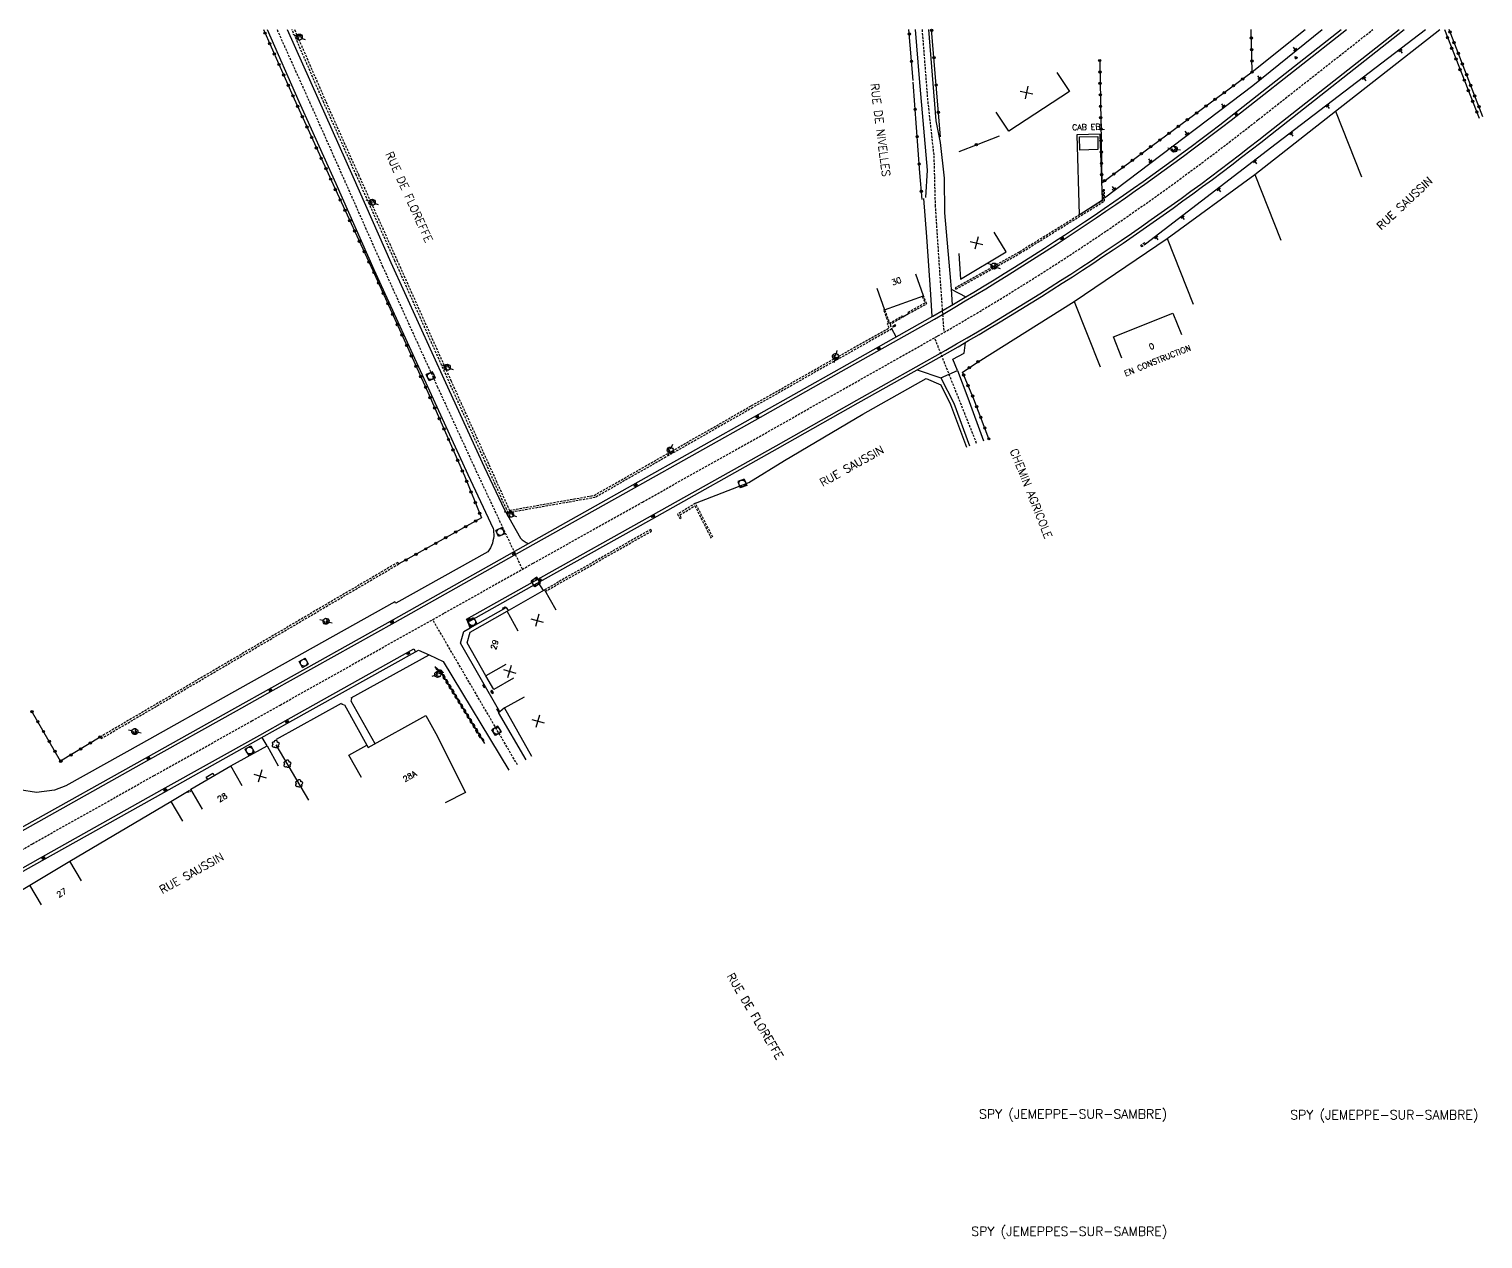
# Model space of a CAD drawing. Header units: millimetres. Extents: x 173999 to 174556, y 130000 to 131000.
# Drawn here: x 174237.7 to 174555.7, y 130735.6 to 131000.1 of the extents above; entities that cross this region are included whole.
import ezdxf
from ezdxf.enums import TextEntityAlignment as Align

# ---------------------------------------------------------------- set-up
doc = ezdxf.new("R2010")
doc.units = ezdxf.units.MM
doc.linetypes.add('DASHED', pattern=[0.75, 0.5, -0.25])
doc.layers.get('0').update_dxf_attribs({"linetype": 'CONTINUOUS'})
for name, color, linetype in [('W0001', 6, 'DASHED'), ('W0008', 7, 'CONTINUOUS'), ('W0100', 7, 'CONTINUOUS'), ('W0112', 1, 'DASHED'), ('W0211', 2, 'CONTINUOUS'), ('W0300', 7, 'CONTINUOUS'), ('W0302', 3, 'CONTINUOUS'), ('W0310', 3, 'CONTINUOUS'), ('W0322', 7, 'CONTINUOUS'), ('W0330', 7, 'CONTINUOUS'), ('W0334', 7, 'CONTINUOUS'), ('W0400', 7, 'CONTINUOUS'), ('W0420', 7, 'CONTINUOUS'), ('W0471', 7, 'CONTINUOUS'), ('W0851', 7, 'CONTINUOUS'), ('W0980', 7, 'CONTINUOUS'), ('W0984', 7, 'CONTINUOUS'), ('W0989', 7, 'CONTINUOUS'), ('W0991', 7, 'CONTINUOUS'), ('W1102', 7, 'CONTINUOUS')]:
    doc.layers.add(name, color=color, linetype=linetype)
doc.styles.get("Standard").update_dxf_attribs({"font": 'romans.shx', "width": 0.85})

# ---------------------------------------------------------------- blocks, each defined once
blk = doc.blocks.new('T851')
for p, q in [((-0.25, -0.15), (0, 0.32)), ((0, 0.32), (0.25, -0.15)), ((-0.25, -0.15), (0.25, -0.15))]:
    blk.add_line(p, q)
for major_axis in [(-0.106, 0.106), (-0.0354, 0.0354), (-0.0236, 0.0236)]:
    blk.add_ellipse((0, 0), major_axis=major_axis, ratio=1, start_param=3.926991, end_param=10.210176)
blk = doc.blocks.new('t991o')
at = {"color": 0, "linetype": 'Continuous'}
for p, q in [((-1, 1), (1, -1)), ((-1, -1), (1, 1))]:
    blk.add_line(p, q, dxfattribs=at)
blk = doc.blocks.new('t322o')
at = {"color": 0, "linetype": 'Continuous'}
for radius in [0.25, 0.15]:
    blk.add_circle((0, 0), radius, dxfattribs=at)
blk = doc.blocks.new('T471')
for p, q in [((-0.333334, 0.333334), (-0.333334, -0.333334)), ((-0.333334, 0.333334), (0.333334, 0.333334)), ((-0.333334, 0), (0, 0)), ((0.500001, 0.500001), (1.000002, 1.000002)), ((-0.500001, -0.500001), (-1.000002, -1.000002)), ((-0.333334, -0.333334), (0.333334, -0.333334))]:
    blk.add_line(p, q)
blk.add_ellipse((0, 0), major_axis=(0.471405, 0.471405), ratio=1, start_param=5.4977871438, end_param=11.780972451)
blk = doc.blocks.new('T420')
for p, q in [((0.75, 0.75), (-0.75, 0.75)), ((-0.75, 0.75), (-0.75, -0.75)), ((0.75, 0.75), (0.75, -0.75)), ((0.75, -0.75), (-0.75, -0.75))]:
    blk.add_line(p, q)
blk.add_ellipse((0, 0), major_axis=(-0.53, 0.53), ratio=1, start_param=3.926991, end_param=10.210176)
blk = doc.blocks.new('T400')
for p, q in [((-0.15, 0.3), (0.15, 0.3)), ((-0.15, -0.25), (-0.15, 0.3)), ((-0.15, 0.15), (0.15, 0.15)), ((-0.15, 0), (0.15, 0)), ((0.15, 0.3), (0.15, -0.25)), ((-0.15, -0.15), (0.15, -0.15)), ((-0.15, -0.25), (-0.15, -0.3)), ((-0.15, -0.3), (0.15, -0.3)), ((0.15, -0.3), (0.15, -0.25))]:
    blk.add_line(p, q)
blk = doc.blocks.new('t211o')
at = {"color": 0, "linetype": 'Continuous'}
for p, q in [((-0.29, 0.5), (-0.29, 0)), ((0, 1), (0, 0)), ((0.29, 0.5), (0.29, 0))]:
    blk.add_line(p, q, dxfattribs=at)
blk = doc.blocks.new('t310o')
at = {"color": 0, "linetype": 'Continuous'}
for centre, start, end in [((-0.5, 0.38), 216.8699, 323.1304), ((0.5, -0.37), 36.8699, 143.1303)]:
    blk.add_arc(centre, 0.625, start, end, dxfattribs=at)
blk = doc.blocks.new('T300')
for p, q in [((-0.8, 0.51), (-0.86, 0.34)), ((-0.86, 0.34), (-0.86, 0.17)), ((-0.86, 0.17), (-0.74, 0.06)), ((-0.69, 0.63), (-0.8, 0.51)), ((-0.8, -0.06), (-0.74, 0.06)), ((-0.74, 0.06), (-0.69, 0.11)), ((-0.57, 0.69), (-0.69, 0.63)), ((-0.46, 0.69), (-0.57, 0.69)), ((-0.29, 0.63), (-0.46, 0.69)), ((-0.29, 0.63), (-0.17, 0.74)), ((-0.23, 0.57), (-0.29, 0.63)), ((-0.17, 0.74), (-0.06, 0.8)), ((-0.06, 0.8), (0.06, 0.8)), ((0.06, 0.8), (0.23, 0.74)), ((0.23, 0.74), (0.34, 0.63)), ((0.34, 0.63), (0.4, 0.51)), ((0.46, 0.46), (0.34, 0.46)), ((0.4, 0.51), (0.4, 0.46)), ((0.57, 0.4), (0.46, 0.46)), ((0.57, 0.4), (0.69, 0.29)), ((0.69, 0.29), (0.74, 0.17)), ((0.74, 0.06), (0.69, -0.17)), ((0.74, 0.17), (0.74, 0.06)), ((-0.8, -0.17), (-0.8, -0.06)), ((-0.8, -0.23), (-0.8, -0.17)), ((-0.74, -0.34), (-0.8, -0.23)), ((-0.69, -0.4), (-0.74, -0.34)), ((-0.51, -0.46), (-0.69, -0.4)), ((-0.4, -0.46), (-0.51, -0.46)), ((-0.4, -0.46), (-0.34, -0.46)), ((-0.34, -0.46), (-0.34, -0.4)), ((-0.34, -0.51), (-0.34, -0.46)), ((-0.29, -0.63), (-0.34, -0.51)), ((-0.17, -0.74), (-0.29, -0.63)), ((-0.06, -0.8), (-0.17, -0.74)), ((0.06, -0.8), (-0.06, -0.8)), ((0.17, -0.74), (0.06, -0.8)), ((0.23, -0.69), (0.17, -0.74)), ((0.29, -0.46), (0.23, -0.46)), ((0.29, -0.63), (0.23, -0.69)), ((0.46, -0.4), (0.29, -0.46)), ((0.34, -0.51), (0.29, -0.63)), ((0.34, -0.51), (0.34, -0.46)), ((0.57, -0.34), (0.46, -0.4)), ((0.63, -0.29), (0.57, -0.34)), ((0.69, -0.17), (0.63, -0.29))]:
    blk.add_line(p, q)

msp = doc.modelspace()

# ---------------------------------------------------------------- linework, layer by layer
at = {"layer": 'W0001'}
msp.add_lwpolyline([(174039.5, 130761.69, 0.000735), (174041.47, 130761.85, 0.04037), (174083.06, 130768.05, 0.006121), (174094.34, 130770.87, -0.000769), (174143.54, 130783.55, 0.047378), (174209.88, 130807.05), (174224.9, 130814.68), (174231.49, 130818.04), (174238.51, 130821.99), (174265.12, 130836.92), (174286.45, 130848.84), (174292.67, 130852.32), (174328.59, 130872.46), (174347.98, 130883.32), (174371.89, 130896.69), (174399.39, 130912.11), (174417.04, 130922.07), (174436.53, 130933.04, 0.037479), (174506.61, 130980.34), (174531.65, 131000)], format="xyb", dxfattribs=at)
msp.add_lwpolyline([(174291.97, 131000), (174299.09, 130984.18), (174306.71, 130967.07), (174315.07, 130948.23), (174327.02, 130921.99), (174335.49, 130903.58), (174345.62, 130882)], dxfattribs=at)
at = {"layer": 'W0001', "flags": 128}
for points in [[(174433.06, 131000), (174434.26, 130984.68), (174435.64, 130972.29), (174435.92, 130961.63)], [(174435.92, 130961.63), (174437.03, 130944.84), (174437.16, 130943.06), (174437.82, 130933.77)], [(174444.99, 130909.54), (174435.8, 130932.62)], [(174344.57, 130839.22), (174326.01, 130871.01)]]:
    msp.add_lwpolyline(points, dxfattribs=at)
at = {"layer": 'W0008'}
msp.add_line((174434.12, 130954.67), (174433.42, 130963.11), dxfattribs=at)
for points in [[(174039.37, 130766.35, 0.014336), (174062.82, 130768.25, 0.011519), (174093.59, 130774.35, 0.002919), (174152.76, 130789.71, 0.039868), (174209.87, 130810.93), (174230.72, 130821.72), (174236.91, 130825.19), (174263.53, 130840.1), (174283.12, 130851.06), (174291.16, 130855.55), (174317.79, 130870.43), (174346.17, 130886.4), (174370.15, 130899.82), (174397.69, 130915.29), (174415.38, 130925.23), (174435.75, 130936.72, 0.036486), (174504.76, 130983.43), (174525.87, 131000)], [(174289.79, 131000), (174296.76, 130984.32), (174304.85, 130966.35), (174313.14, 130947.52), (174325.29, 130921.03), (174333.74, 130902.75), (174339.24, 130890.89, -0.040364), (174339.37, 130889.77, -0.176886), (174338.07, 130885.84)], [(174294.16, 131000), (174300.92, 130984.99), (174308.54, 130967.88), (174316.89, 130949.05), (174328.84, 130922.83), (174337.3, 130904.42), (174341.71, 130895.03), (174345.23, 130888.84, 0.131308), (174346.94, 130887.62)], [(174346.5, 130840.36), (174340.4, 130850.68), (174340.68, 130850.84), (174332.09, 130865.83), (174332.8, 130868.41), (174334.25, 130869.23), (174333.74, 130870.48), (174333.41, 130871.09), (174349.71, 130880.23), (174373.63, 130893.59), (174401.13, 130909.01), (174418.78, 130918.98), (174438.29, 130929.95, 0.037481), (174508.81, 130977.55), (174537.4, 131000)], [(174039.9, 130756.75, 0.011653), (174051.68, 130758.06, 0.033127), (174083.95, 130764.57, 0.006087), (174095.25, 130767.4, -0.000769), (174144.42, 130780.07, 0.047416), (174211.46, 130803.82), (174233.17, 130814.91), (174240.25, 130818.9), (174266.86, 130833.83), (174288.18, 130845.74), (174294.41, 130849.22), (174321.89, 130864.61), (174322.23, 130863.98), (174322.93, 130864.35), (174325.28, 130863.27), (174328.3, 130861.87), (174342.64, 130838.07)]]:
    msp.add_lwpolyline(points, format="xyb", dxfattribs=at)
at = {"layer": 'W0008', "flags": 128}
for points in [[(174433.88, 130963.28), (174434.24, 130969.26), (174432.48, 130989.34), (174431.63, 131000)], [(174434.46, 131000), (174436.04, 130980.03), (174437.03, 130975.32), (174437.9, 130967.52), (174437.96, 130959.98)]]:
    msp.add_lwpolyline(points, dxfattribs=at)
at = {"layer": 'W0008'}
for points in [[(174440.78, 130925.5), (174443.05, 130919.48), (174446.52, 130910.1)], [(174437.14, 130923.85), (174439.98, 130918.35), (174443.45, 130908.97)]]:
    msp.add_lwpolyline(points, dxfattribs=at)
at = {"layer": 'W0100'}
for points in [[(174462.54, 130990.62), (174465.28, 130986.44), (174452.01, 130977.78), (174449.28, 130981.96)], [(174441.08, 130951.02), (174441.24, 130948.8), (174441.48, 130945.43), (174451.43, 130951.41), (174448.85, 130955.7)], [(174423.2, 130943.49), (174424.86, 130938.77), (174433.37, 130941.79), (174431.7, 130946.5)], [(174476.77, 130928.16), (174474.91, 130932.8), (174487.92, 130938.01), (174489.77, 130933.36)], [(174343.72, 130858.17), (174339.37, 130855.7), (174337.66, 130858.72), (174333.57, 130865.9), (174334.21, 130868.27), (174342.29, 130872.85), (174350.46, 130877.5), (174352.93, 130873.16)], [(174347.67, 130841.05), (174341.71, 130851.68), (174346.07, 130854.13)], [(174310.44, 130836.45), (174307.71, 130841.35), (174311.63, 130843.52), (174311.92, 130843), (174324.53, 130850.02), (174326.71, 130846.09), (174333.2, 130833.2), (174328.74, 130830.95)], [(174275.66, 130829.58), (174273.14, 130833.9), (174281.86, 130838.99), (174289.8, 130843.37), (174292.22, 130838.99)], [(174229.99, 130797.41), (174225.62, 130794.97), (174221.02, 130803.19), (174226.74, 130806.3), (174237.94, 130812.96), (174246.65, 130818.16), (174268.77, 130831.26), (174271.32, 130826.95)]]:
    msp.add_lwpolyline(points, dxfattribs=at)
at = {"layer": 'W0100', "flags": 128}
msp.add_lwpolyline([(174467.54, 130973.68), (174467.47, 130976.53), (174471.47, 130976.62), (174471.54, 130973.77)], close=True, dxfattribs=at)
for points in [[(174437.96, 130959.98), (174439.27, 130944.99), (174439.39, 130943.22), (174439.63, 130939.84)], [(174435.29, 130937.31), (174434.97, 130942.1), (174434.12, 130954.67)]]:
    msp.add_lwpolyline(points, dxfattribs=at)
at = {"layer": 'W0112'}
for points in [[(174425.97, 130935.79), (174428.73, 130937.43), (174428.88, 130937.17), (174426.08, 130935.51), (174426.46, 130934.56), (174414.41, 130927.81), (174396.01, 130917.36), (174361.54, 130897.7), (174342.52, 130894.34), (174337.87, 130904.69), (174329.55, 130923.11), (174317.75, 130949.43), (174309.33, 130968.13), (174302.19, 130984.07), (174295.26, 131000)], [(174295.8, 131000), (174302.64, 130984.27), (174309.77, 130968.33), (174318.2, 130949.63), (174329.99, 130923.31), (174338.31, 130904.89), (174342.81, 130894.89), (174361.37, 130898.17), (174395.77, 130917.79), (174414.17, 130928.24), (174425.85, 130934.78), (174425.47, 130935.71), (174425.75, 130935.88), (174424.7, 130938.71), (174424.86, 130938.77), (174425.97, 130935.79)], [(174433.09, 130941.69), (174433.7, 130940.19), (174429.95, 130938.16), (174430.09, 130937.9), (174434.08, 130940.05), (174433.37, 130941.79)], [(174387.3, 130888.99), (174383.51, 130896.44), (174379.56, 130894.04), (174380.05, 130893.13), (174380.4, 130893.32), (174380.09, 130893.89), (174383.35, 130895.88), (174386.94, 130888.8)], [(174350.66, 130877.16), (174373.91, 130890.36), (174373.72, 130890.71), (174350.46, 130877.5)], [(174273.29, 130833.64), (174272.55, 130833.16), (174272.39, 130833.41), (174273.14, 130833.9)]]:
    msp.add_lwpolyline(points, dxfattribs=at)
for points in [[(174472.66, 130964.94), (174472.67, 130962.7), (174454.32, 130951.36), (174440.3, 130943.51), (174440.45, 130943.25), (174454.47, 130951.1), (174472.98, 130962.53), (174472.96, 130964.94)], [(174481.04, 130952.55), (174481.93, 130953.15), (174481.74, 130953.4), (174480.85, 130952.79)], [(174318.38, 130883.51), (174253.63, 130845.53), (174253.27, 130845.32), (174253.5, 130844.97), (174318.59, 130883.16)]]:
    msp.add_lwpolyline(points, close=True, dxfattribs=at)
at = {"layer": 'W0211'}
for points in [[(174472.97, 130963.21), (174505.44, 130987.78), (174520.54, 131000)], [(174481.93, 130953.15), (174510.48, 130975.14), (174543.2, 131000)]]:
    msp.add_lwpolyline(points, dxfattribs=at)
at = {"layer": 'W0302'}
msp.add_lwpolyline([(174291.68, 130843.64), (174298.89, 130831.5)], dxfattribs=at)
at = {"layer": 'W0310'}
msp.add_lwpolyline([(174326.46, 130860.77), (174327.69, 130859.74), (174337.37, 130843.89)], dxfattribs=at)
at = {"layer": 'W0322'}
msp.add_line((174431.09, 130988.89), (174430.19, 131000), dxfattribs=at)
for points in [[(174289, 131000), (174295.73, 130984.89), (174304.22, 130966.14), (174312.95, 130947.32), (174324.94, 130920.74), (174332.96, 130902.46), (174336.68, 130893.26), (174318.59, 130883.16)], [(174471.91, 130993.25), (174472.38, 130966.52), (174505.28, 130990.76), (174505.04, 131000)], [(174547.31, 131000), (174554.93, 130980.61)], [(174555.74, 130980.93), (174548.32, 131000)], [(174447.67, 130910.53), (174444.42, 130919.18), (174441.87, 130925.12), (174445.31, 130927.38)], [(174244.62, 130840.02), (174238.28, 130851.07)], [(174253.27, 130845.32), (174244.62, 130840.02)]]:
    msp.add_lwpolyline(points, dxfattribs=at)
at = {"layer": 'W0322', "flags": 128}
for points in [[(174437.07, 130976.56), (174435.15, 131000)], [(174433.09, 130962.85), (174432.57, 130968.69), (174431.11, 130988.55)], [(174441.17, 130973.33), (174445.35, 130974.98), (174450, 130976.81)]]:
    msp.add_lwpolyline(points, dxfattribs=at)
at = {"layer": 'W0330'}
for points in [[(174445.31, 130927.38), (174466.31, 130940.59), (174486.66, 130954.32), (174505.88, 130968.33), (174523.49, 130982.14), (174546.33, 131000)], [(174505.28, 130990.76), (174516.87, 131000)], [(174523.49, 130982.14), (174529.17, 130967.81)], [(174505.88, 130968.33), (174511.56, 130953.99)], [(174486.66, 130954.32), (174492.35, 130939.98)], [(174466.31, 130940.59), (174471.99, 130926.25)], [(174383.51, 130896.44), (174395.18, 130901), (174402.99, 130905.76), (174420.14, 130915.94), (174433.98, 130923.75), (174437.16, 130922.36), (174439.25, 130918.06), (174442.75, 130908.71)]]:
    msp.add_lwpolyline(points, dxfattribs=at)
at = {"layer": 'W0330', "flags": 128}
msp.add_lwpolyline([(174471.98, 130977.14), (174466.93, 130977.01), (174467.42, 130959.48), (174472.53, 130962.8)], close=True, dxfattribs=at)
at = {"layer": 'W0334'}
for points in [[(174093.59, 130774.35), (174093.44, 130775.04, 0.002918), (174152.57, 130790.39, 0.039855), (174209.56, 130811.56), (174230.38, 130822.34), (174236.57, 130825.8), (174263.19, 130840.72), (174282.78, 130851.67), (174290.82, 130856.17), (174317.45, 130871.04), (174345.82, 130887.01), (174369.8, 130900.44), (174397.34, 130915.9), (174415.03, 130925.85), (174435.4, 130937.33, 0.036484), (174504.33, 130983.98), (174524.73, 131000)], [(174333.74, 130870.48), (174334.35, 130870.82), (174350.05, 130879.62), (174373.97, 130892.99), (174401.47, 130908.41), (174419.12, 130918.38), (174438.63, 130929.35, 0.037481), (174509.24, 130977), (174538.51, 131000)], [(174095.25, 130767.4), (174095.44, 130766.74, -0.000769), (174144.59, 130779.41, 0.047424), (174211.76, 130803.2), (174233.49, 130814.31), (174240.59, 130818.3), (174267.2, 130833.23), (174288.51, 130845.14), (174294.74, 130848.62), (174322.23, 130863.98)]]:
    msp.add_lwpolyline(points, format="xyb", dxfattribs=at)
for points in [[(174439.39, 130943.22), (174442.62, 130941.55)], [(174428.88, 130937.17), (174430.09, 130937.9)], [(174427.43, 130932.82), (174426.46, 130934.56)], [(174431.99, 130925.61), (174437.14, 130923.85), (174440.78, 130925.5), (174439.77, 130927.96), (174442.26, 130929.28), (174442.54, 130931.61)], [(174338.07, 130885.84), (174317.93, 130874.58), (174317.76, 130874.89), (174282.02, 130854.94), (174262.26, 130843.87), (174245.81, 130834.68), (174243.28, 130833.73), (174239.39, 130833.21), (174235.67, 130833.79), (174227.4, 130835.77)], [(174349.17, 130879), (174350.21, 130877.36)], [(174334.25, 130869.23), (174342.12, 130873.67), (174342.53, 130872.99)], [(174313.42, 130843.83), (174308.17, 130853.19), (174308.33, 130853.74), (174308.2, 130853.93), (174325.28, 130863.27)], [(174291.88, 130844.83), (174306.04, 130852.72), (174306.15, 130852.49), (174306.71, 130852.39), (174311.63, 130843.52)], [(174341.71, 130851.68), (174340.68, 130850.84)], [(174289.8, 130843.37), (174288.7, 130845.22)], [(174276.81, 130836.05), (174276.49, 130836.58), (174277.95, 130837.39), (174278.24, 130836.88)], [(174268.77, 130831.26), (174272.39, 130833.41)]]:
    msp.add_lwpolyline(points, dxfattribs=at)
at = {"layer": 'W1102'}
for p, q in [((174344.75, 130868.5), (174342.29, 130872.85)), ((174342.01, 130861.18), (174337.66, 130858.72)), ((174284.38, 130834.68), (174281.86, 130838.99)), ((174249.21, 130813.87), (174246.65, 130818.16)), ((174240.49, 130808.66), (174237.94, 130812.96))]:
    msp.add_line(p, q, dxfattribs=at)

# ---------------------------------------------------------------- block references
at = {"layer": 'W0211'}
for p, rotation in [((174514.84, 130995.38), 38.9842308628386), ((174537.52, 130995.69), 217.225400787388), ((174507.06, 130989.09), 38.9842308628386), ((174529.56, 130989.64), 217.225400787388), ((174499.13, 130983), 37.109756546787), ((174521.6, 130983.59), 217.225400787388), ((174491.16, 130976.97), 37.109756546787), ((174513.63, 130977.54), 217.225400787388), ((174483.18, 130970.94), 37.109756546787), ((174505.7, 130971.46), 217.607303834968), ((174475.21, 130964.9), 37.109756546787), ((174497.77, 130965.36), 217.607303834968), ((174489.85, 130959.25), 217.607303834968), ((174484.1, 130954.82), 217.607303834968)]:
    msp.add_blockref('t211o', p, dxfattribs=dict(at, rotation=rotation))
at = {"layer": 'W0300', "rotation": 300.721446487507}
for p in [(174291.68, 130843.64), (174294.23, 130839.34), (174296.79, 130835.04)]:
    msp.add_blockref('T300', p, dxfattribs=at)
at = {"layer": 'W0310'}
for p, rotation in [((174327.42, 130859.97), 320.12673965256), ((174328.16, 130858.98), 301.408662338886), ((174328.81, 130857.91), 301.408662338886), ((174329.46, 130856.84), 301.408662338886), ((174330.12, 130855.78), 301.408662338886), ((174330.77, 130854.71), 301.408662338886), ((174331.42, 130853.64), 301.408662338886), ((174332.07, 130852.57), 301.408662338886), ((174332.72, 130851.51), 301.408662338886), ((174333.37, 130850.44), 301.408662338886), ((174334.02, 130849.37), 301.408662338886), ((174334.68, 130848.31), 301.408662338886), ((174335.33, 130847.24), 301.408662338886), ((174335.98, 130846.17), 301.408662338886), ((174336.63, 130845.11), 301.408662338886)]:
    msp.add_blockref('t310o', p, dxfattribs=dict(at, rotation=rotation))
at = {"layer": 'W0322'}
for p, rotation in [((174289.34, 130999.23), 294.0230384475709), ((174430.26, 130999.08), 94.6402565591564), ((174435.16, 130999.85), 94.67808624059106), ((174505.09, 130998.15), 91.50714182038548), ((174547.99, 130998.26), 291.454179208272), ((174548.52, 130999.48), 111.245981786731), ((174290.36, 130996.95), 294.0230384475709), ((174505.15, 130995.65), 91.50714182038548), ((174548.91, 130995.93), 291.454179208272), ((174549.43, 130997.15), 111.245981786731), ((174291.37, 130994.67), 294.0230384475709), ((174292.39, 130992.38), 294.0230384475709), ((174430.75, 130993.1), 94.6402565591564), ((174435.65, 130993.87), 94.67808624059106), ((174471.91, 130993.25), 271.013483821175), ((174505.22, 130993.16), 91.50714182038548), ((174549.82, 130993.61), 291.454179208272), ((174550.33, 130994.82), 111.245981786731), ((174551.24, 130992.49), 111.245981786731), ((174293.41, 130990.1), 294.0230384475709), ((174471.95, 130990.75), 271.013483821175), ((174503.19, 130989.21), 36.379112075251), ((174505.2, 130990.7), 36.379112075251), ((174550.74, 130991.28), 291.454179208272), ((174551.65, 130988.95), 291.454179208272), ((174552.15, 130990.16), 111.245981786731), ((174294.43, 130987.82), 294.0230384475709), ((174295.44, 130985.53), 294.0230384475709), ((174436.14, 130987.89), 94.67808624059106), ((174472, 130988.25), 271.013483821175), ((174472.04, 130985.75), 271.013483821175), ((174499.16, 130986.25), 36.379112075251), ((174501.18, 130987.73), 36.379112075251), ((174552.57, 130986.63), 291.454179208272), ((174553.05, 130987.83), 111.245981786731), ((174553.96, 130985.5), 111.245981786731), ((174296.47, 130983.25), 294.359654679577), ((174431.55, 130982.56), 94.20543717929253), ((174472.09, 130983.25), 271.013483821175), ((174495.14, 130983.28), 36.379112075251), ((174497.15, 130984.77), 36.379112075251), ((174553.48, 130984.3), 291.454179208272), ((174554.86, 130983.17), 111.245981786731), ((174297.5, 130980.98), 294.359654679577), ((174436.63, 130981.91), 94.67808624059106), ((174472.13, 130980.75), 271.013483821175), ((174491.11, 130980.32), 36.379112075251), ((174493.12, 130981.8), 36.379112075251), ((174554.4, 130981.97), 291.454179208272), ((174298.53, 130978.7), 294.359654679577), ((174299.56, 130976.42), 294.359654679577), ((174431.99, 130976.58), 94.20543717929253), ((174472.17, 130978.25), 271.013483821175), ((174485.07, 130975.87), 36.379112075251), ((174487.09, 130977.35), 36.379112075251), ((174489.1, 130978.84), 36.379112075251), ((174300.6, 130974.14), 294.359654679577), ((174472.22, 130975.75), 271.013483821175), ((174472.26, 130973.25), 271.013483821175), ((174481.05, 130972.9), 36.379112075251), ((174483.06, 130974.39), 36.379112075251), ((174301.63, 130971.87), 294.359654679577), ((174302.66, 130969.59), 294.359654679577), ((174432.43, 130970.6), 94.20543717929253), ((174472.31, 130970.76), 271.013483821175), ((174477.02, 130969.94), 36.379112075251), ((174479.03, 130971.42), 36.379112075251), ((174303.69, 130967.31), 294.359654679577), ((174472.35, 130968.26), 271.013483821175), ((174473, 130966.97), 36.379112075251), ((174475.01, 130968.46), 36.379112075251), ((174304.73, 130965.04), 294.89771934422), ((174432.93, 130964.62), 95.08527400318935), ((174305.78, 130962.77), 294.89771934422), ((174306.84, 130960.5), 294.89771934422), ((174307.89, 130958.24), 294.89771934422), ((174308.94, 130955.97), 294.89771934422), ((174309.99, 130953.7), 294.89771934422), ((174311.05, 130951.43), 294.89771934422), ((174312.1, 130949.17), 294.89771934422), ((174313.15, 130946.9), 294.264170101161), ((174314.17, 130944.62), 294.264170101161), ((174315.2, 130942.34), 294.264170101161), ((174316.23, 130940.06), 294.264170101161), ((174317.26, 130937.78), 294.264170101161), ((174318.28, 130935.5), 294.264170101161), ((174319.31, 130933.22), 294.264170101161), ((174320.34, 130930.94), 294.264170101161), ((174321.37, 130928.66), 294.264170101161), ((174322.39, 130926.38), 294.264170101161), ((174443.37, 130926.11), 33.36013083612088), ((174323.42, 130924.1), 294.264170101161), ((174324.45, 130921.82), 294.264170101161), ((174442.15, 130924.47), 113.233987167921), ((174443.13, 130922.17), 113.233987167921), ((174325.46, 130919.54), 293.691357256386), ((174444.12, 130919.88), 113.233987167921), ((174326.47, 130917.25), 293.691357256386), ((174445.03, 130917.55), 110.594099667753), ((174327.47, 130914.96), 293.691357256386), ((174328.48, 130912.67), 293.691357256386), ((174445.91, 130915.21), 110.594099667753), ((174446.79, 130912.87), 110.594099667753), ((174329.48, 130910.38), 293.691357256386), ((174330.49, 130908.09), 293.691357256386), ((174331.49, 130905.8), 293.691357256386), ((174332.49, 130903.51), 293.691357256386), ((174333.46, 130901.21), 292.028242289256), ((174334.4, 130898.89), 292.028242289256), ((174335.34, 130896.58), 292.028242289256), ((174336.28, 130894.26), 292.028242289256), ((174331.07, 130890.13), 209.159802841994), ((174333.26, 130891.35), 209.159802841994), ((174335.44, 130892.57), 209.159802841994), ((174326.71, 130887.69), 209.159802841994), ((174328.89, 130888.91), 209.159802841994), ((174320.16, 130884.04), 209.159802841994), ((174322.34, 130885.26), 209.159802841994), ((174324.52, 130886.47), 209.159802841994), ((174238.4, 130850.86), 119.862358152144), ((174239.65, 130848.69), 119.862358152144), ((174240.89, 130846.53), 119.862358152144), ((174242.14, 130844.36), 119.862358152144), ((174249.01, 130842.71), 211.485915611769), ((174251.14, 130844.01), 211.485915611769), ((174253.27, 130845.32), 211.485915611769), ((174243.38, 130842.19), 119.862358152144), ((174244.62, 130840.02), 119.862358152144), ((174244.75, 130840.09), 211.485915611769), ((174246.88, 130841.4), 211.485915611769)]:
    msp.add_blockref('t322o', p, dxfattribs=dict(at, rotation=rotation))
for p in [(174444.95, 130974.82), (174445.31, 130927.38), (174447.67, 130910.53)]:
    msp.add_blockref('t322o', p, dxfattribs=at)
at = {"layer": 'W0400'}
for p, rotation in [((174501.78, 130981.52), 218.226785465483), ((174463.73, 130954.29), 121.3410042588676), ((174426.98, 130935.21), 119.5985337004076), ((174423.6, 130930.27), 119.5985337004076), ((174397.04, 130915.34), 118.8580472141646), ((174370.45, 130900.36), 119.2436824899596), ((174374.24, 130893.59), 119.2436824899596), ((174343.79, 130885.41), 119.363313506377), ((174349.41, 130879.68), 300.8406895924092), ((174333.99, 130871.03), 300.0371249430592), ((174341.66, 130873.52), 301.3656969525677), ((174317.15, 130870.48), 118.6876286737601), ((174320.72, 130863.59), 118.6876286737601), ((174290.51, 130855.56), 299.159802841994), ((174337.26, 130856.46), 28.32805137650183), ((174339.02, 130855.21), 33.41209106941572), ((174294.13, 130848.71), 301.9735768989671), ((174340.32, 130851.22), 31.08477577827574), ((174263.82, 130840.68), 299.216380722875), ((174267.5, 130833.79), 299.216380722875), ((174240.85, 130818.87), 299.296348079866)]:
    msp.add_blockref('T400', p, dxfattribs=dict(at, rotation=rotation))
at = {"layer": 'W0420'}
for p, rotation in [((174325.62, 130924.22), 294.132304185223), ((174393.73, 130900.77), 20.878915932909), ((174340.82, 130890.14), 294.203683497631), ((174348.58, 130879.21), 302.436783367912), ((174334.67, 130870.44), 118.9514585907), ((174297.85, 130861.58), 209.159802841994), ((174340.02, 130846.68), 301.408662338886), ((174285.97, 130842.38), 120.791752600588)]:
    msp.add_blockref('T420', p, dxfattribs=dict(at, rotation=rotation))
at = {"layer": 'W0471'}
for p, rotation in [((174296.84, 130998.37), 291.8728209746681), ((174488.21, 130973.89), 128.226785465483), ((174312.8, 130962.24), 294.119423345671), ((174448.82, 130948.3), 111.630700838587), ((174414.14, 130928.51), 29.5985337004076), ((174329.2, 130926.18), 294.132304185223), ((174377.99, 130908.05), 20.878915932909), ((174343.05, 130894.03), 294.203683497631), ((174302.69, 130870.63), 120.791752600588), ((174327.13, 130859.04), 335.172982413867), ((174260.88, 130846.52), 123.0543353052)]:
    msp.add_blockref('T471', p, dxfattribs=dict(at, rotation=rotation))
at = {"layer": 'W0851', "rotation": 38.1174273737861}
msp.add_blockref('T851', (174514.87, 130993.91), dxfattribs=at)
at = {"layer": 'W0991'}
for p, rotation in [((174455.91, 130986.29), 303.1398454468392), ((174444.97, 130953.36), 301.1730974863635), ((174348.85, 130870.83), 299.6835107462961), ((174342.86, 130859.68), 29.52636908076961), ((174349.05, 130848.81), 29.28368752776311), ((174288.27, 130836.82), 298.8639822826835)]:
    msp.add_blockref('t991o', p, dxfattribs=dict(at, rotation=rotation))

# ---------------------------------------------------------------- texts
at = {"layer": 'W0980'}
for s, p in [('SPY (JEMEPPE-SUR-SAMBRE)', (174466.09, 130762.75)), ('SPY (JEMEPPE-SUR-SAMBRE)', (174534.16, 130762.58)), ('SPY (JEMEPPES-SUR-SAMBRE)', (174465.26, 130737.11))]:
    msp.add_text(s, height=2, dxfattribs=at).set_placement(p, align=Align.MIDDLE)
at = {"layer": 'W0984'}
for s, rotation, p in [('CAB EBL', 1.3975, (174469.44, 130978.71)), ('EN CONSTRUCTION', 21.8044, (174484.56, 130927.65))]:
    msp.add_text(s, height=1.25, rotation=rotation, dxfattribs=at).set_placement(p, align=Align.MIDDLE)
at = {"layer": 'W0989'}
for s, rotation, p in [('RUE DE NIVELLES', 277.2117, (174423.97, 130978.06)), ('RUE DE FLOREFFE', 294.259, (174320.88, 130963.39)), ('RUE SAUSSIN', 43.0721, (174538.59, 130962.03)), ('RUE SAUSSIN', 29.2586, (174417.69, 130904.6)), ('CHEMIN AGRICOLE', 291.7085, (174456.92, 130898.57)), ('RUE SAUSSIN', 29.2586, (174273.26, 130815.55)), ('RUE DE FLOREFFE', 300.8642, (174396.56, 130784.29))]:
    msp.add_text(s, height=1.75, rotation=rotation, dxfattribs=at).set_placement(p, align=Align.MIDDLE)
at = {"layer": 'W0991'}
for s, rotation, p in [('30', 19.4923, (174427.45, 130944.99)), ('0', 21.8044, (174483.27, 130930.76)), ('29', 74.893, (174339.55, 130865.52)), ('28A', 29.1197, (174321, 130836.73)), ('28', 30.2755, (174279.99, 130832.11)), ('27', 30.8382, (174244.85, 130811.26))]:
    msp.add_text(s, height=1.25, rotation=rotation, dxfattribs=at).set_placement(p, align=Align.MIDDLE)

doc.saveas('drawing.dxf')
